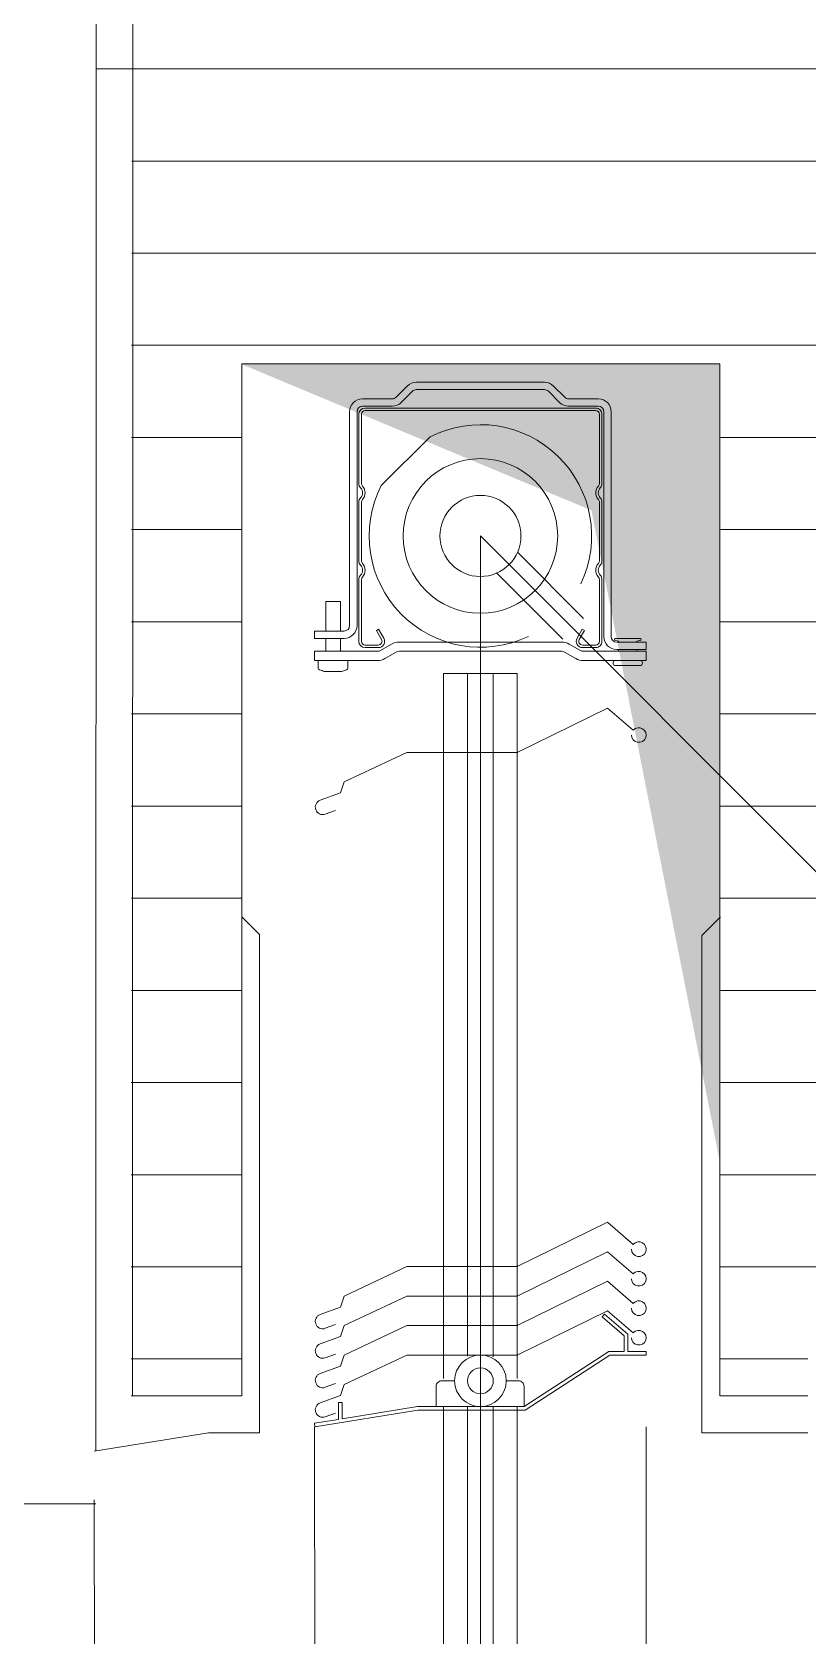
# Model space of a CAD drawing. Header units: metres. Extents: x -0.64 to 0.89, y -0.01 to 0.61.
# Drawn here: x 0.28481 to 0.28902, y 0.40856 to 0.41726 of the extents above; entities that cross this region are included whole.
import ezdxf
from ezdxf.xclip import XClip

# ---------------------------------------------------------------- set-up
doc = ezdxf.new("R2010")
doc.units = ezdxf.units.M
doc.header["$MEASUREMENT"] = 0
doc.header["$XCLIPFRAME"] = 0
doc.linetypes.add('Strichpunkt 6_2_2mm Schnitt', pattern=[0.01, 0.006, -0.002, 0, -0.002])
for name, color, linetype in [('010 Aussenwände', 7, 'Continuous'), ('010 Aussenwände Schichttrennlinien', 7, 'Continuous'), ('011_Stift 1.Grau', 7, 'Continuous'), ('011_Stift 2.Gelb', 7, 'Continuous'), ('025 Unterzüge', 7, 'Continuous')]:
    doc.layers.add(name, color=color, linetype=linetype)
doc.linetypes.add('Grenze Gemeinde', pattern='A,0,[10,51.6.4.1 Schutzraum1.Shx,S=2.380952380952381e-05,R=0,X=0,Y=0],-0.004,0', length=0.004)

# ---------------------------------------------------------------- blocks, each defined once
blk = doc.blocks.new('Zeichnung_6_5', base_point=(-3.546987159042529, 0.3636633685485122))
at = {"layer": '010 Aussenwände', "linetype": 'Continuous', "lineweight": 0, "true_color": 0xf1f1f1}
blk.add_hatch(color=7, dxfattribs=at).paths.add_polyline_path([(0.2885446184270788, 0.4154633077031125), (0.2859421517876637, 0.4154633077031125), (0.2878459983784296, 0.4146684152299704), (0.2885446184270788, 0.4111265080473368)])
blk.add_hatch(color=7, dxfattribs=at).paths.add_polyline_path([(0.2885446184270788, 0.4154633077031125), (0.2859421517876637, 0.4154633077031125), (0.2878459983784296, 0.4146684152299704), (0.2885446184270788, 0.4111265080473368)])
at = {"layer": '025 Unterzüge', "linetype": 'Continuous', "lineweight": 0, "true_color": 0x000000}
h = blk.add_hatch(dxfattribs=at)
h.set_pattern_fill('Dämmstoff__allgemein_ver_36', color=18, style=0, pattern_type=2)
h.set_pattern_definition([(180.0000000000002, (0.2870519207180706, 0.4140633580584184), (0, 0.0005), [])])
h.paths.add_polyline_path([(0.2893596694221001, 0.4194633580584184), (0.2853519209496622, 0.4194633580584184), (0.2853474332345751, 0.4098633077031125), (0.2859474333025172, 0.4098633077031125), (0.2859474333025172, 0.4154633077031125), (0.2885434332345742, 0.4154633077031125), (0.2885434332345742, 0.4098633077031125), (0.2890214321396707, 0.4098633077031125), (0.2890214321396707, 0.410242408562605), (0.2891752509573471, 0.4103571057490009), (0.2891606675689693, 0.4107186710791881), (0.2893777921947183, 0.4108925885997288), (0.289355181707013, 0.4144328000381902)])
at = {"layer": '010 Aussenwände', "color": 7, "linetype": 'Continuous', "lineweight": 13, "ltscale": 1000}
for p, q in [((0.2851584134307765, 0.4274582880213622), (0.2851551812745038, 0.4095645561906529)), ((0.2860433485458534, 0.4123673918538053), (0.2860433485458534, 0.409663306492711)), ((0.2884453041354019, 0.4123611787956722), (0.2884446991733222, 0.409663306492711)), ((0.2851474314175393, 0.4092992388495295), (0.2851519198458726, 0.3794064598299028))]:
    blk.add_line(p, q, dxfattribs=at)
at = {"layer": '010 Aussenwände', "color": 7, "linetype": 'Continuous', "lineweight": 20, "ltscale": 1000}
blk.add_line((0.2859474327838623, 0.4154633072509402), (0.2859474327838623, 0.4098633074441326), dxfattribs=at)
at = {"layer": '010 Aussenwände', "color": 7, "linetype": 'Continuous', "lineweight": 20, "ltscale": 1000, "flags": 128}
for points in [[(0.2859474333025172, 0.4154633077031125), (0.2885434332345742, 0.4154633077031125)], [(0.2885434332345742, 0.4154633077031125), (0.2885434332345742, 0.4122313073588885), (0.2885434332345742, 0.4098633077031125)], [(0.2853474332345751, 0.4098633077031125), (0.2859474333025172, 0.4098633077031125)], [(0.2885434332345742, 0.4098633077031125), (0.2890214321396707, 0.4098633077031125)]]:
    blk.add_lwpolyline(points, dxfattribs=at)
at = {"layer": '010 Aussenwände', "color": 7, "linetype": 'Continuous', "lineweight": 13, "ltscale": 1000, "flags": 128}
for points in [[(0.2857677544436839, 0.4096633077031125), (0.286043349689546, 0.4096633077031125)], [(0.2884446999939425, 0.4096633077031125), (0.2890214321396707, 0.4096633077031125)]]:
    blk.add_lwpolyline(points, dxfattribs=at)
at = {"layer": '010 Aussenwände Schichttrennlinien', "color": 7, "linetype": 'Continuous', "lineweight": 20, "ltscale": 1000}
for p, q in [((0.2853583729130232, 0.4274582880213622), (0.285355177347199, 0.4098633074441326)), ((0.285355177347199, 0.4170633173016757), (0.2851551788351406, 0.4170633173016757))]:
    blk.add_line(p, q, dxfattribs=at)
at = {"layer": '011_Stift 1.Grau', "color": 7, "linetype": 'Continuous', "lineweight": 13, "ltscale": 1000}
for p, q in [((0.2875910391341478, 0.4153633250704536), (0.2868958889173078, 0.4153633250704536)), ((0.2867644682235825, 0.4152733272036453), (0.2866034629326694, 0.4152733272036453)), ((0.2868463893587542, 0.4153428246619141), (0.2867856809261836, 0.4152821162293435)), ((0.2868746762147066, 0.4153145402453249), (0.2868139653427729, 0.4152538318127543)), ((0.2875910391341478, 0.4153233292710231), (0.2868958889173078, 0.4153233292710231)), ((0.2871234619912569, 0.4153233292710231), (0.2873634660601986, 0.4153233292710231)), ((0.2876122518367489, 0.4153145402453249), (0.2876729602693194, 0.4152538318127543)), ((0.2876405313746117, 0.4153428246619141), (0.2877012471252719, 0.4152821162293435)), ((0.287722459827873, 0.4152733272036453), (0.2878834651187861, 0.4152733272036453)), ((0.2865334629655764, 0.4152033296759154), (0.2865334629655764, 0.4140433270849064)), ((0.2865734612043701, 0.4152033296759154), (0.2865734612043701, 0.4140433270849064)), ((0.2865834333212323, 0.4151893277310063), (0.2865834333212323, 0.4148139243669201)), ((0.2865974352661415, 0.4151893277310063), (0.2865974352661415, 0.4148139243669201)), ((0.2867644682235825, 0.4152333314042148), (0.2866034629326694, 0.4152333314042148)), ((0.2878694339015182, 0.4152233275756307), (0.2866174380445832, 0.4152233275756307)), ((0.2878694339015182, 0.4152093280700848), (0.2866174380445832, 0.4152093280700848)), ((0.287722459827873, 0.4152333314042148), (0.2878834651187861, 0.4152333314042148)), ((0.2878894366799599, 0.4151893277310063), (0.2878894366799599, 0.4148139243669201)), ((0.2879034386248691, 0.4151893277310063), (0.2879034386248691, 0.4148139243669201)), ((0.2879134644077222, 0.4139833309463974), (0.2879134644077222, 0.4152033296759154)), ((0.2879534626465159, 0.4139833309463974), (0.2879534626465159, 0.4152033296759154)), ((0.2865834333212323, 0.4147127322622741), (0.2865834333212323, 0.4143939245643617)), ((0.2865974352661415, 0.4147127322622741), (0.2865974352661415, 0.4143939245643617)), ((0.2878894366799599, 0.4147127322622741), (0.2878894366799599, 0.4143939245643617)), ((0.2879034386248691, 0.4147127322622741), (0.2879034386248691, 0.4143939245643617)), ((0.2874449212769944, 0.4144409896384171), (0.2878035832912702, 0.4140823154273252)), ((0.287690452943003, 0.413969185079058), (0.2873317836106375, 0.4143278446539706)), ((0.2865834333212323, 0.4142927275809893), (0.2865834333212323, 0.4139573273344233)), ((0.2865974352661415, 0.4142927275809893), (0.2865974352661415, 0.4139573273344233)), ((0.2878894366799599, 0.4142927275809893), (0.2878894366799599, 0.4139573273344233)), ((0.2879034386248691, 0.4142927275809893), (0.2879034386248691, 0.4139573273344233)), ((0.2864034619812479, 0.4141733280692349), (0.2864834633375618, 0.4141733280692349)), ((0.2864034619812479, 0.4140133253566071), (0.2864034619812479, 0.4141733280692349)), ((0.2864834633375618, 0.4141733280692349), (0.2864834633375618, 0.4140133253566071)), ((0.2863434658427389, 0.4140133253566071), (0.286503461237277, 0.4140133253566071)), ((0.2863434658427389, 0.4140133253566071), (0.2863434658427389, 0.4139733271178134)), ((0.2863434658427389, 0.4139733271178134), (0.286503461237277, 0.4139733271178134)), ((0.2864034619812479, 0.4139033295900836), (0.2864034619812479, 0.4139733271178134)), ((0.2864834633375618, 0.4139733271178134), (0.2864834633375618, 0.4139033295900836)), ((0.2866905896689624, 0.414023326745828), (0.2866784684730994, 0.4140163257733733)), ((0.2867067553290518, 0.4139673287236441), (0.2866784684730994, 0.4140163257733733)), ((0.2867188838430045, 0.4139743296960987), (0.2866905896689624, 0.414023326745828)), ((0.2877679905424601, 0.4139743296960987), (0.287796282277139, 0.414023326745828)), ((0.2877801190564128, 0.4139673287236441), (0.287808403473002, 0.4140163257733733)), ((0.287796282277139, 0.414023326745828), (0.287808403473002, 0.4140163257733733)), ((0.2879734618188339, 0.4139733274189523), (0.2879708706118023, 0.4139636692836505)), ((0.2881134604804173, 0.4139733271178134), (0.2879734629855945, 0.4139733271178134)), ((0.2881134594798866, 0.4139733274189523), (0.2881160506869196, 0.4139636692836505)), ((0.2863434658427389, 0.4139033295900836), (0.2866854255370159, 0.4139033295900836)), ((0.2863434658427389, 0.4139033295900836), (0.2863434658427389, 0.4138533275227058)), ((0.2866894382895204, 0.413937329434708), (0.2866174380445832, 0.413937329434708)), ((0.2866894382895204, 0.4139233274897988), (0.2866174380445832, 0.4139233274897988)), ((0.286700425181484, 0.4139073447819512), (0.2867615019579014, 0.413942608216726)), ((0.2867254237758096, 0.4138640436453514), (0.2867865005522271, 0.4138993070801262)), ((0.2868015001966951, 0.4139533292180981), (0.2876854205366707, 0.4139533292180981)), ((0.2868015001966951, 0.4139033295900836), (0.2876854205366707, 0.4139033295900836)), ((0.2877615018362827, 0.4138640436453514), (0.2877004250598652, 0.4138993070801262)), ((0.2877865028699716, 0.4139073447819512), (0.2877254236541909, 0.413942608216726)), ((0.2878694339015182, 0.413937329434708), (0.2877974360959442, 0.413937329434708)), ((0.2878694339015182, 0.4139233274897988), (0.2877974360959442, 0.4139233274897988)), ((0.2881434597693534, 0.4139033295900836), (0.2878015000750764, 0.4139033295900836)), ((0.2879708699424867, 0.4139636696788072), (0.2879934608853097, 0.413957617618647)), ((0.2881434597693534, 0.4139533292180981), (0.2879834643748153, 0.4139533292180981)), ((0.2881434597693534, 0.413913326100578), (0.2879834643748153, 0.413913326100578)), ((0.2879934606218262, 0.4139576170937992), (0.2879934606218262, 0.4139533286159603)), ((0.2879934606218262, 0.4139133249698668), (0.2879934606218262, 0.4139033285884257)), ((0.2881160510841618, 0.4139636696788072), (0.2880934601413389, 0.413957617618647)), ((0.2880934606768957, 0.4139576170937992), (0.2880934606768957, 0.4139533286159603)), ((0.2880934606768957, 0.4139133249698668), (0.2880934606768957, 0.4139033285884257)), ((0.2881434597693534, 0.413913326100578), (0.2881434597693534, 0.4139533292180981)), ((0.2881434597693534, 0.4139033295900836), (0.2881434597693534, 0.4138533275227058)), ((0.2863434658427389, 0.4138533275227058), (0.2866854255370159, 0.4138533275227058)), ((0.2863634637424541, 0.4138126901707472), (0.2863634637424541, 0.4138533275227058)), ((0.2863975245711592, 0.4137946730339703), (0.2864894007476504, 0.4137946730339703)), ((0.2865234615763555, 0.4138126901707472), (0.2865234615763555, 0.4138533275227058)), ((0.2881434597693534, 0.4138533275227058), (0.2878015000750764, 0.4138533275227058)), ((0.2879634593972833, 0.4138433261393403), (0.2879634593972833, 0.4138373283104756)), ((0.2881134604804173, 0.4138273263500948), (0.2879734629855945, 0.4138273263500948)), ((0.288123461901439, 0.4138433261393403), (0.288123461901439, 0.4138373283104756)), ((0.2870434655136694, 0.4137833299949759), (0.2874434600984229, 0.4137833299949759)), ((0.2851474314175393, 0.4095633072366819), (0.2857677541674648, 0.409663306492711))]:
    blk.add_line(p, q, dxfattribs=at)
at = {"layer": '011_Stift 1.Grau', "color": 7, "linetype": 'Strichpunkt 6_2_2mm Schnitt', "lineweight": 13, "ltscale": 1000}
for p, q in [((0.2872434371927323, 0.4145293287382327), (0.2872479231817023, 0.379833636239068)), ((0.2863434365703802, 0.4096953182563075), (0.2863479249987135, 0.379833636239068)), ((0.2881434353757212, 0.4096953182563075), (0.2881479238040544, 0.379833636239068))]:
    blk.add_line(p, q, dxfattribs=at)
at = {"layer": '011_Stift 1.Grau', "color": 7, "linetype": 'Grenze Gemeinde', "lineweight": 13, "ltscale": 1000}
blk.add_line((0.2872434371927323, 0.4145293287382327), (0.2911545365529, 0.4106182269387018), dxfattribs=at)
at = {"layer": '011_Stift 1.Grau', "color": 7, "linetype": 'Continuous', "lineweight": 13, "ltscale": 1000, "flags": 128}
for points in [[(0.2867049882761501, 0.4148025035103193), (0.286970260479305, 0.4150677757134746)], [(0.2870434631159502, 0.4137833278220966), (0.2870434631159502, 0.4099572756038098)], [(0.2871734631159493, 0.4137833278220966), (0.2871734631159493, 0.4100782744010647)], [(0.2873134631159506, 0.4137833278220966), (0.2873134631159506, 0.4100748237075757)], [(0.2874434631159497, 0.4137833278220966), (0.2874434631159497, 0.4099575001289507)], [(0.2879334631159494, 0.4135949984220962), (0.2874434631159497, 0.4133549984220951)], [(0.2880734631159507, 0.4134749984220968), (0.2879334631159494, 0.4135949984220962)], [(0.2868434631159502, 0.4133549984220951), (0.2865034631159493, 0.4131949984220966)], [(0.2874434631159497, 0.4133549984220951), (0.2868434631159502, 0.4133549984220951)], [(0.2865034631159493, 0.4131949984220966), (0.2864834631159496, 0.4131349984220957)], [(0.2864834631159496, 0.4131349984220957), (0.2863734631159502, 0.4130949984220967)], [(0.2864008025559484, 0.4130198149620957), (0.2864571901759505, 0.4130403195420955)], [(0.2879334631159494, 0.410805200355415), (0.2874434631159497, 0.4105652003554138)], [(0.2880734631159507, 0.4106852003554155), (0.2879334631159494, 0.410805200355415)], [(0.2879334631159494, 0.4106452003554142), (0.2874434631159497, 0.4104052003554153)], [(0.2880734631159507, 0.4105252003554147), (0.2879334631159494, 0.4106452003554142)], [(0.2868434631159502, 0.4105652003554138), (0.2865034631159493, 0.4104052003554153)], [(0.2874434631159497, 0.4105652003554138), (0.2868434631159502, 0.4105652003554138)], [(0.2865034631159493, 0.4104052003554153), (0.2864834631159496, 0.4103452003554144)], [(0.2868434631159502, 0.4104052003554153), (0.2865034631159493, 0.4102452003554146)], [(0.2874434631159497, 0.4104052003554153), (0.2868434631159502, 0.4104052003554153)], [(0.2879334631159494, 0.4104852003554157), (0.2874434631159497, 0.4102452003554146)], [(0.2880734631159507, 0.410365200355414), (0.2879334631159494, 0.4104852003554157)], [(0.2864834631159496, 0.4103452003554144), (0.2863734631159502, 0.4103052003554154)], [(0.2879334631159494, 0.4103252003554149), (0.2874434631159497, 0.4100852003554138)], [(0.2880734631159507, 0.4102052003554155), (0.2879334631159494, 0.4103252003554149)], [(0.2864008025559484, 0.4102300168754147), (0.2864571901759505, 0.4102505214754143)], [(0.2865034631159493, 0.4102452003554146), (0.2864834631159496, 0.4101852003554137)], [(0.2868434631159502, 0.4102452003554146), (0.2865034631159493, 0.4100852003554138)], [(0.2874434631159497, 0.4102452003554146), (0.2868434631159502, 0.4102452003554146)], [(0.2879169117159504, 0.410307562835415), (0.2879038958959503, 0.4102923776954145)], [(0.2879038958959503, 0.4102923776954145), (0.2880234631159495, 0.4101898914954137)], [(0.2880434631159492, 0.4101990901954156), (0.2879169117159504, 0.410307562835415)], [(0.2864834631159496, 0.4101852003554137), (0.2863734631159502, 0.4101452003554146)], [(0.2880234631159495, 0.4101898914954137), (0.2880234631159495, 0.4101052003554156)], [(0.2880434631159492, 0.4101052003554156), (0.2880434631159492, 0.4101990901954156)], [(0.2864008025559484, 0.4100700168754139), (0.2864571901759505, 0.4100905214754158)], [(0.2865034631159493, 0.4100852003554138), (0.2864834631159496, 0.4100252003554152)], [(0.2868434631159502, 0.4100852003554138), (0.2865034631159493, 0.4099252003554153)], [(0.2874434631159497, 0.4100852003554138), (0.2868434631159502, 0.4100852003554138)], [(0.2879404904159477, 0.4101052003554156), (0.2874804904159496, 0.4098052003554158)], [(0.2874864358359477, 0.409785200355414), (0.2879464358359507, 0.4100852003554138)], [(0.2880234631159495, 0.4101052003554156), (0.2879404904159477, 0.4101052003554156)], [(0.2879464358359507, 0.4100852003554138), (0.2881434631159516, 0.4100852003554138)], [(0.2881434631159516, 0.4101052003554156), (0.2880434631159492, 0.4101052003554156)], [(0.2881434631159516, 0.4100852003554138), (0.2881434631159516, 0.4101052003554156)], [(0.2864834631159496, 0.4100252003554152), (0.2863734631159502, 0.4099852003554139)], [(0.2864008025559484, 0.4099100168754154), (0.2864571901759505, 0.409930521475415)], [(0.2865034631159493, 0.4099252003554153), (0.2864834631159496, 0.4098652003554145)], [(0.2870034631159513, 0.4098052003554158), (0.2870034631159513, 0.4099152003554155)], [(0.2870334631159479, 0.4099452003554148), (0.2871034631159488, 0.4099452003554148)], [(0.2873834631159511, 0.4099452003554148), (0.2874504904159481, 0.4099452003554148)], [(0.2874804904159496, 0.4099152003554155), (0.2874804904159496, 0.4098052003554158)], [(0.2864834631159496, 0.4098652003554145), (0.2863734631159502, 0.4098252003554154)], [(0.2864734631159478, 0.4098277003554159), (0.2864734631159478, 0.4097362215354138)], [(0.2864934631159519, 0.4098277003554159), (0.2864734631159478, 0.4098277003554159)], [(0.2864934631159519, 0.4097394358154139), (0.2864934631159519, 0.4098277003554159)], [(0.2869023283359491, 0.4098052003554158), (0.2864934631159519, 0.4097394358154139)], [(0.2874804904159496, 0.4098052003554158), (0.2869023283359491, 0.4098052003554158)], [(0.2870434631159502, 0.4098027636354146), (0.2870479509435864, 0.3798391470849319)], [(0.2871734631159493, 0.4098027636354146), (0.2871779509435854, 0.3798391470849319)], [(0.2873134631159506, 0.4098027636354146), (0.2873179509435868, 0.3798391470849319)], [(0.2874434631159497, 0.4098027636354146), (0.2874479509435859, 0.3798391470849319)], [(0.2864734631159478, 0.4097362215354138), (0.2863418763359493, 0.4097150736554141)], [(0.2863418763359493, 0.4097150736554141), (0.2863450498959477, 0.4096953270554155)], [(0.2863450498959477, 0.4096953270554155), (0.2869042615759496, 0.409785200355414)], [(0.2864008025559484, 0.4097500168754146), (0.2864571901759505, 0.4097705214754143)], [(0.2869042615759496, 0.409785200355414), (0.2874864358359477, 0.409785200355414)]]:
    blk.add_lwpolyline(points, dxfattribs=at)
for points in [[(0.2880638333759484, 0.4134489667620971, 5.585548000000002), (0.2880734631159507, 0.4134749984220968)], [(0.2863734631159502, 0.4130949984220967, 0.9999999999999999), (0.2864008025559484, 0.4130198149620957)], [(0.2880638333759484, 0.4106591686954158, 5.585548000000002), (0.2880734631159507, 0.4106852003554155)], [(0.2880638333759484, 0.410499168695415, 5.585548000000002), (0.2880734631159507, 0.4105252003554147)], [(0.2880638333759484, 0.4103391686954143, 5.585548000000002), (0.2880734631159507, 0.410365200355414)], [(0.2863734631159502, 0.4103052003554154, 0.9999999999999999), (0.2864008025559484, 0.4102300168754147)], [(0.2863734631159502, 0.4101452003554146, 0.9999999999999999), (0.2864008025559484, 0.4100700168754139)], [(0.2880638333759484, 0.4101791686954158, 5.585548000000002), (0.2880734631159507, 0.4102052003554155)], [(0.2863734631159502, 0.4099852003554139, 0.9999999999999999), (0.2864008025559484, 0.4099100168754154)], [(0.2870034631159513, 0.4099152003554155, -0.4142140000000001), (0.2870334631159479, 0.4099452003554148)], [(0.2874504904159481, 0.4099452003554148, -0.4142140000000001), (0.2874804904159496, 0.4099152003554155)], [(0.2863734631159502, 0.4098252003554154, 0.9999999999999999), (0.2864008025559484, 0.4097500168754146)]]:
    blk.add_lwpolyline(points, format="xyb", dxfattribs=at)
at = {"layer": '011_Stift 1.Grau', "color": 7, "linetype": 'Continuous', "lineweight": 13, "ltscale": 1000}
for centre, radius in [((0.2872434354075297, 0.4145293285820968), 0.0004195242392682984), ((0.2872434361075316, 0.4145293278820951), 0.0002199999999999136), ((0.2872434631159502, 0.4099452003554148), 0.0001400000000001001), ((0.2872434631159502, 0.4099452003554148), 7.000000000005003e-05)]:
    blk.add_circle(centre, radius, dxfattribs=at)
for centre, radius, start, end in [((0.2868958895059484, 0.4152933278220952), 7.00000000004033e-05, 90, 135.0000000001234), ((0.287591036705952, 0.4152933278220952), 7.00000000004033e-05, 44.99999999987663, 90), ((0.2866034631059469, 0.4152033278220994), 6.999999999607098e-05, 90, 180), ((0.2867644681659498, 0.4153033278220952), 2.999999999978619e-05, 270, 315.0000000039342), ((0.2868958895059501, 0.4152933278220959), 3.000000000066946e-05, 90, 135.0000000035144), ((0.2875910367059507, 0.4152933278220968), 2.999999999978619e-05, 44.99999999606577, 90), ((0.287722458045951, 0.4153033278220961), 3.000000000066946e-05, 224.9999999964856, 270), ((0.287883463105953, 0.4152033278220994), 6.999999999607098e-05, 0, 90), ((0.2866034631059518, 0.4152033278220994), 2.999999999701686e-05, 90, 180), ((0.2866174361075249, 0.4151893278821), 3.399999999601344e-05, 90.00001599323588, 180), ((0.2866174361075342, 0.4151893278820932), 2.000000000407565e-05, 90.00002700611525, 180), ((0.2867644681659507, 0.4153033278220968), 7.00000000004033e-05, 270, 315.0000000001234), ((0.2877224580459492, 0.4153033278220968), 7.00000000004033e-05, 224.9999999998766, 270), ((0.2878694360875302, 0.4151893278820966), 3.399999999942404e-05, 0, 90.00001600281495), ((0.287869436087528, 0.4151893278820966), 2.000000000066504e-05, 0, 90.0000269898308), ((0.2878834631059508, 0.4152033278220971), 2.999999999929059e-05, 0, 90), ((0.2872434361075329, 0.4145293278820958), 0.000603780581810657, 334.4722095844234, 116.9004614108073), ((0.2866174361075298, 0.4148139243220967), 3.400000000056146e-05, 180, 223.1362819965985), ((0.2865634361675289, 0.4147633278220964), 4.000000000056373e-05, 316.8636710036707, 43.13636799875198), ((0.2866174361075342, 0.4148139243220969), 2.000000000407289e-05, 180, 223.1362209841786), ((0.2865634361675289, 0.414763327822098), 5.400000000051896e-05, 316.8636709965365, 43.13636799953771), ((0.2872434361075329, 0.4145293278820958), 0.0006037805818104345, 153.0995385891308, 295.5277904156388), ((0.2879234361075294, 0.4147633278220962), 5.399999999951117e-05, 136.8637969976897, 223.1362819966916), ((0.2879234361075294, 0.4147633278220957), 3.999999999953384e-05, 136.8637969964385, 223.1362819993563), ((0.2878694360875294, 0.4148139242420936), 1.999999999952853e-05, 316.8636490087517, 0), ((0.2878694360875294, 0.4148139242420954), 3.400000000055868e-05, 316.8637100009494, 0), ((0.2866174361075298, 0.4147127313020953), 3.400000000056072e-05, 136.8636709973627, 180), ((0.2866174361075298, 0.4147127313020981), 1.999999999952823e-05, 136.8636700056683, 180), ((0.2878694360875249, 0.4147127313820955), 2.000000000407397e-05, 0, 43.13613398581495), ((0.2878694360875294, 0.4147127313820956), 3.400000000056014e-05, 0, 43.136195000564), ((0.2866174361075298, 0.4143939243220953), 3.400000000056146e-05, 180, 223.1362819965985), ((0.2866174361075298, 0.4142927313020962), 3.400000000056072e-05, 136.8636709973627, 180), ((0.2865634361675289, 0.4143433278220962), 4.000000000134105e-05, 316.8636710024825, 43.1363679999403), ((0.2866174361075342, 0.4143939243220955), 2.000000000407289e-05, 180, 223.1362209841786), ((0.2865634361675289, 0.4143433278220977), 5.399999999974163e-05, 316.8636709974168, 43.13636799865748), ((0.2879234361075294, 0.4143433278220959), 5.400000000028848e-05, 136.8637969968094, 223.1362819975718), ((0.2879234361075294, 0.4143433278220965), 3.999999999953384e-05, 136.8637969964385, 223.1362819993563), ((0.2878694360875294, 0.4143939242420944), 1.999999999952853e-05, 316.8636490087517, 0), ((0.2878694360875294, 0.4143939242420962), 3.400000000055868e-05, 316.8637100009494, 0), ((0.2878694360875294, 0.4142927313820965), 3.400000000056014e-05, 0, 43.136195000564), ((0.2866174361075298, 0.414292731302099), 1.999999999952823e-05, 136.8636700056683, 180), ((0.2878694360875249, 0.4142927313820963), 2.000000000407397e-05, 0, 43.13613398581495), ((0.2865034631059529, 0.4140433278220939), 6.999999999720785e-05, 270, 0), ((0.2865034631059493, 0.4140433278220973), 3.000000000156433e-05, 270, 0), ((0.2866894362275283, 0.4139573277620957), 3.400000000051247e-05, 270.0004360015116, 30.17172900114576), ((0.2866894363875314, 0.4139573277620974), 2.000000000019442e-05, 270, 30.17197599003069), ((0.2877974361075291, 0.4139573277620959), 3.399999999976488e-05, 149.9998079967194, 269.9999839991009), ((0.2877974359675304, 0.4139573277620964), 1.999999999917892e-05, 149.7735709976934, 270), ((0.2879834631059475, 0.4139833278220953), 6.999999999720785e-05, 180, 270), ((0.2879834631059519, 0.4139833278220953), 2.999999999815373e-05, 180, 270), ((0.2866174361075249, 0.4139573277620922), 3.399999999601344e-05, 180, 269.9999840067641), ((0.2866174361075298, 0.4139573277620968), 1.999999999952817e-05, 180, 269.9999729938847), ((0.286685425545953, 0.4139333278220968), 3.000000000078476e-05, 270, 300.0000479979627), ((0.2868015023859503, 0.4138733278220962), 8.000000000095673e-05, 90, 120.0000480007898), ((0.286801502385948, 0.4138733278220961), 2.999999999997265e-05, 90, 120.0000479987345), ((0.2876854238259496, 0.4138733278220962), 8.000000000095673e-05, 59.99995199921023, 90), ((0.2876854238259523, 0.4138733278220961), 2.999999999992294e-05, 59.99995200121463, 90), ((0.2878015006659478, 0.413933327822098), 3.000000000193786e-05, 239.9999520021998, 270), ((0.2878694360875294, 0.4139573277620968), 1.999999999952817e-05, 269.9999729938847, 0), ((0.2878694360875302, 0.4139573277620956), 3.399999999942404e-05, 269.9999839971851, 0), ((0.2863734631059547, 0.4138126926020965), 1.000000000203917e-05, 180, 248.3817279628463), ((0.2864434631059631, 0.4139893278820962), 0.0002000000000040867, 248.3817279968607, 256.7207869962475), ((0.2864434631059383, 0.4139893278820961), 0.0002000000000040444, 283.2792130037549, 291.618272003143), ((0.2865134631059516, 0.4138126926020983), 1.000000000203544e-05, 291.6182720091442, 0), ((0.2866854255459508, 0.4139333278220959), 8.000000000090702e-05, 270, 300.0000480008089), ((0.2878015006659496, 0.4139333278220959), 8.000000000098988e-05, 239.9999519992197, 270), ((0.2879734612059552, 0.4138433278220929), 1.000000000203727e-05, 90, 180), ((0.2879734612059552, 0.4138373277620973), 1.000000000203727e-05, 180, 270), ((0.288113461205953, 0.413843327822094), 1.00000000009004e-05, 0, 90), ((0.2881134612059517, 0.4138373277620973), 1.000000000203727e-05, 270, 0)]:
    blk.add_arc(centre, radius, start, end, dxfattribs=at)
at = {"layer": '011_Stift 2.Gelb', "color": 7, "linetype": 'Continuous', "lineweight": 13, "ltscale": 1000}
for p, q in [((0.2859474327838623, 0.4124633076157965), (0.2860461635710146, 0.4123645768286441)), ((0.2885474353948894, 0.4124633076157965), (0.2884453041354019, 0.4123611787956722))]:
    blk.add_line(p, q, dxfattribs=at)
at = {"layer": '025 Unterzüge', "color": 7, "linetype": 'Continuous', "lineweight": 13, "ltscale": 1000}
blk.add_line((0.2651551763887893, 0.4092777163477989), (0.2851551788351406, 0.4092777163477989), dxfattribs=at)

msp = doc.modelspace()

# ---------------------------------------------------------------- block references
at = {"layer": '011_Stift 1.Grau', "color": 7, "linetype": 'Continuous', "lineweight": 13, "ltscale": 1000}
ref = msp.add_blockref('Zeichnung_6_5', (-3.546987159042529, 0.3636633685485122), dxfattribs=at)
XClip(ref).set_block_clipping_path([(0.2394168841950646, 0.2863844754022507), (0.4031196229619455, 0.4274582881007655)])

doc.saveas('drawing.dxf')
